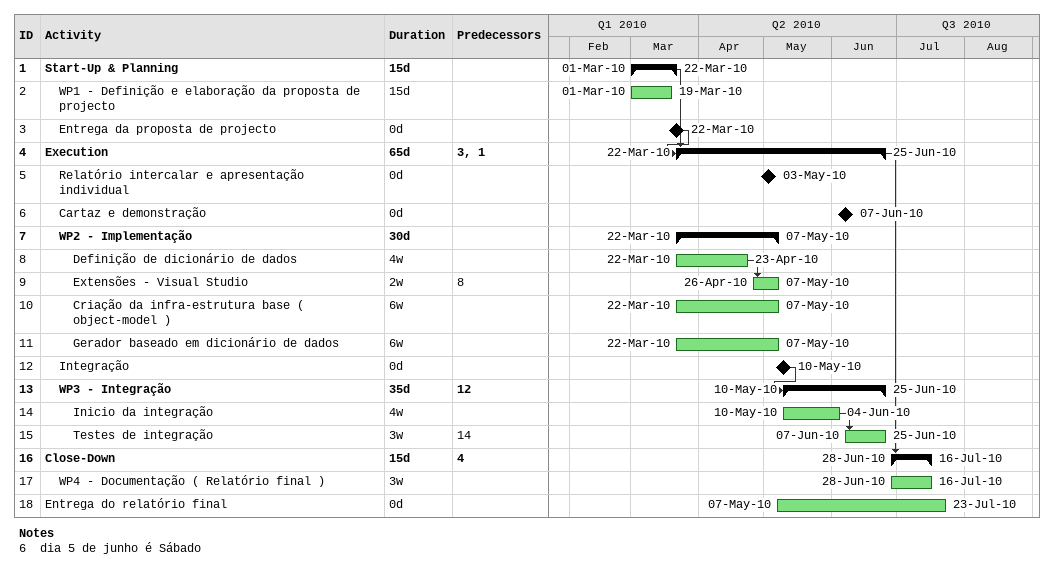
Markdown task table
| ID | Level | Task | Duration | Start | Finish | Predecessors |
|---|---|---|---|---|---|---|
| 1 | 1 | **Start-Up & Planning** | 15d | 2010-03-01 | 2010-03-22 |  |
| 2 | 2 | WP1 - Definição e elaboração da proposta de projecto | 15d | 2010-03-01 | 2010-03-19 |  |
| 3 | 2 | Entrega da proposta de projecto | 0d | 2010-03-22 | 2010-03-22 |  |
| 4 | 1 | **Execution** | 65d | 2010-03-22 | 2010-06-25 | 3, 1 |
| 5 | 2 | Relatório intercalar e apresentação individual | 0d | 2010-05-03 | 2010-05-03 |  |
| 6 | 2 | Cartaz e demonstração | 0d | 2010-06-07 | 2010-06-07 |  |
| 7 | 2 | **WP2 - Implementação** | 30d | 2010-03-22 | 2010-05-07 |  |
| 8 | 3 | Definição de dicionário de dados | 4w | 2010-03-22 | 2010-04-23 |  |
| 9 | 3 | Extensões - Visual Studio | 2w | 2010-04-26 | 2010-05-07 | 8 |
| 10 | 3 | Criação da infra-estrutura base ( object-model ) | 6w | 2010-03-22 | 2010-05-07 |  |
| 11 | 3 | Gerador baseado em dicionário de dados | 6w | 2010-03-22 | 2010-05-07 |  |
| 12 | 2 | Integração | 0d | 2010-05-10 | 2010-05-10 |  |
| 13 | 2 | **WP3 - Integração** | 35d | 2010-05-10 | 2010-06-25 | 12 |
| 14 | 3 | Inicio da integração | 4w | 2010-05-10 | 2010-06-04 |  |
| 15 | 3 | Testes de integração | 3w | 2010-06-07 | 2010-06-25 | 14 |
| 16 | 1 | **Close-Down** | 15d | 2010-06-28 | 2010-07-16 | 4 |
| 17 | 2 | WP4 - Documentação ( Relatório final ) | 3w | 2010-06-28 | 2010-07-16 |  |
| 18 | 1 | Entrega do relatório final | 0d | 2010-05-07 | 2010-07-23 |  |

Notes
- 6: dia 5 de junho é Sábado
